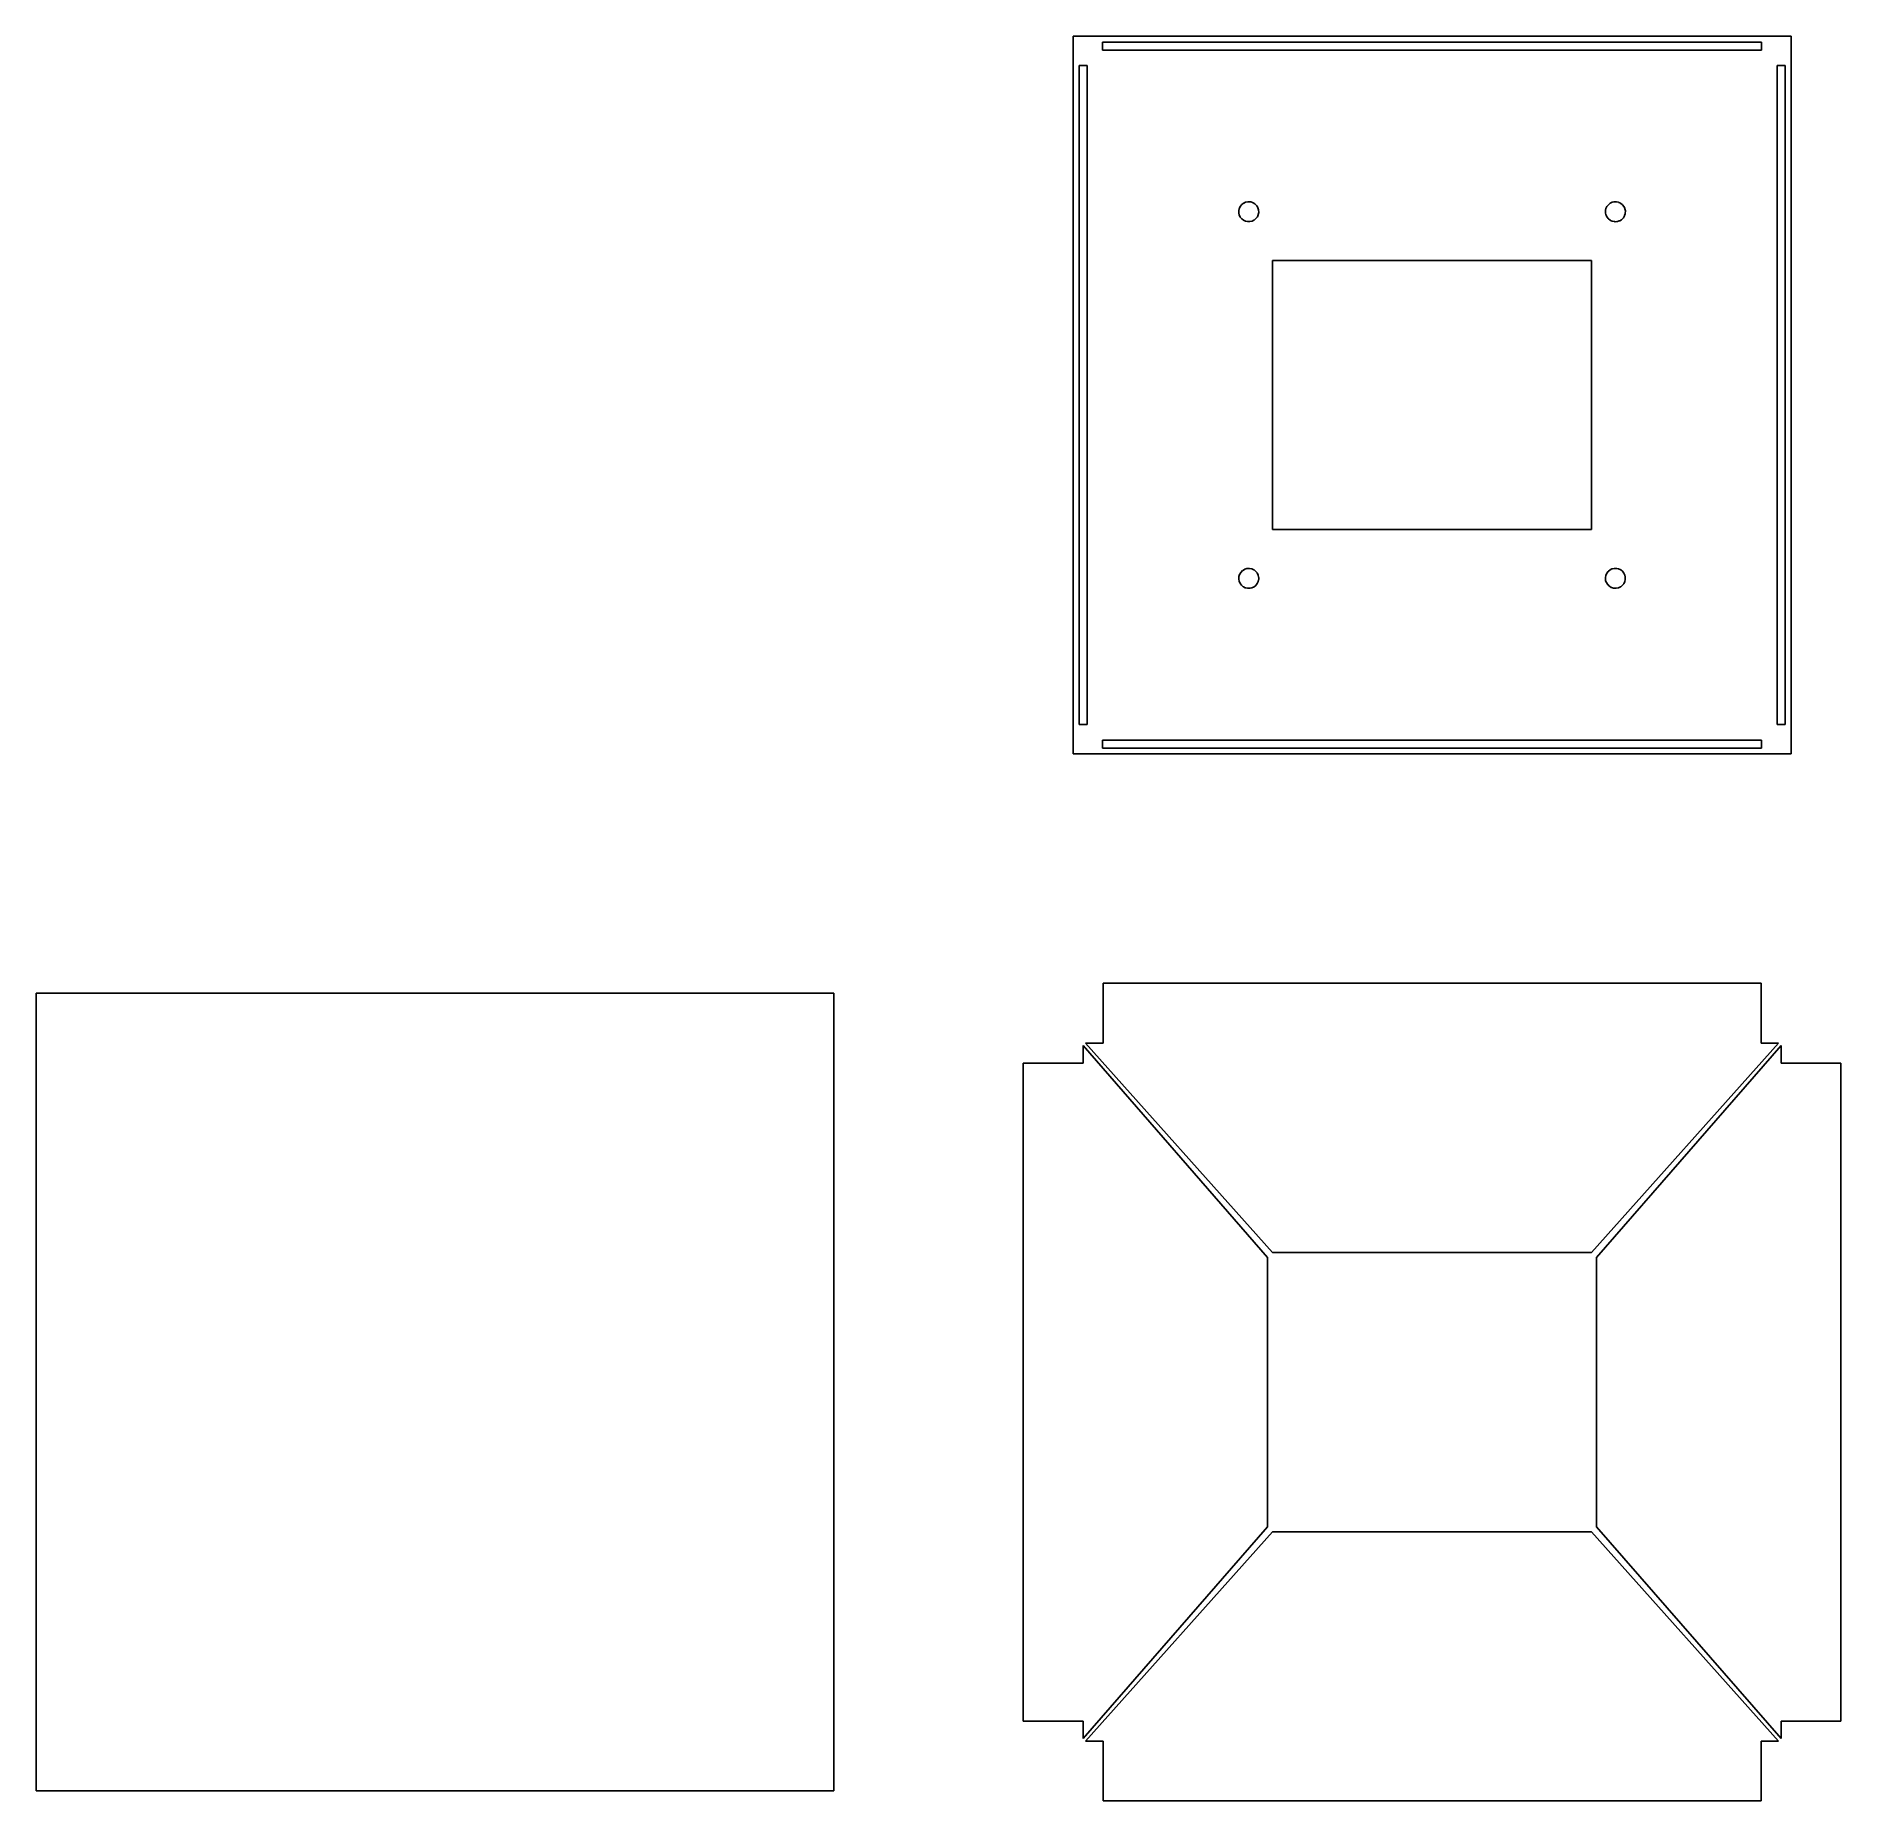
# Model space of a CAD drawing. Header units: metres. Extents: x -40 to 141, y -41 to 136.
import ezdxf

# ---------------------------------------------------------------- set-up
doc = ezdxf.new("R2010")
doc.units = ezdxf.units.M

msp = doc.modelspace()

# ---------------------------------------------------------------- linework, layer by layer
for p, q in [((136, 136), (64, 136)), ((64, 136), (64, 64)), ((136, 64), (136, 136)), ((66.95, 134.6), (66.95, 135.4)), ((66.95, 135.4), (133.05, 135.4)), ((133.05, 134.6), (66.95, 134.6)), ((133.05, 135.4), (133.05, 134.6)), ((64.6, 66.95), (64.6, 133.05)), ((64.6, 133.05), (65.4, 133.05)), ((65.4, 133.05), (65.4, 66.95)), ((134.6, 66.95), (134.6, 133.05)), ((134.6, 133.05), (135.4, 133.05)), ((135.4, 133.05), (135.4, 66.95)), ((80.6208, 118.468), (80.6232, 118.508)), ((80.6208, 118.281), (80.6208, 118.468)), ((80.628, 118.242), (80.6208, 118.281)), ((80.6232, 118.508), (80.6647, 118.69)), ((80.6695, 118.06), (80.628, 118.242)), ((80.6647, 118.69), (80.6767, 118.728)), ((80.767, 117.855), (80.6695, 118.06)), ((80.6767, 118.728), (80.7576, 118.897)), ((80.7576, 118.897), (80.7784, 118.931)), ((80.9081, 117.678), (80.767, 117.855)), ((80.7784, 118.931), (80.8948, 119.077)), ((80.8948, 119.077), (80.9232, 119.105)), ((81.0856, 117.537), (80.9081, 117.678)), ((80.9232, 119.105), (81.0813, 119.229)), ((81.0813, 119.229), (81.1157, 119.25)), ((81.1157, 119.25), (81.2989, 119.332)), ((81.2989, 119.332), (81.3372, 119.344)), ((81.3372, 119.344), (81.5349, 119.381)), ((81.5349, 119.381), (81.575, 119.383)), ((81.575, 119.383), (81.7755, 119.371)), ((81.7755, 119.371), (81.815, 119.364)), ((81.815, 119.364), (82.0068, 119.304)), ((82.0068, 119.304), (82.0435, 119.287)), ((82.0435, 119.287), (82.2154, 119.183)), ((82.3073, 117.664), (82.1614, 117.548)), ((82.2154, 119.183), (82.247, 119.159)), ((82.247, 119.159), (82.3891, 119.017)), ((82.3357, 117.693), (82.3073, 117.664)), ((82.4596, 117.851), (82.3357, 117.693)), ((82.3891, 119.017), (82.4138, 118.985)), ((82.4138, 118.985), (82.5178, 118.813)), ((82.4803, 117.885), (82.4596, 117.851)), ((82.5628, 118.068), (82.4803, 117.885)), ((82.5178, 118.813), (82.5343, 118.776)), ((82.5343, 118.776), (82.594, 118.585)), ((82.5748, 118.107), (82.5628, 118.068)), ((82.611, 118.304), (82.5748, 118.107)), ((82.594, 118.585), (82.6013, 118.545)), ((82.6013, 118.545), (82.6134, 118.345)), ((82.6134, 118.345), (82.611, 118.304)), ((117.39, 118.488), (117.398, 118.528)), ((117.39, 118.302), (117.39, 118.488)), ((117.393, 118.261), (117.39, 118.302)), ((117.434, 118.079), (117.393, 118.261)), ((117.398, 118.528), (117.439, 118.71)), ((117.446, 118.041), (117.434, 118.079)), ((117.439, 118.71), (117.537, 118.914)), ((117.527, 117.873), (117.446, 118.041)), ((117.548, 117.839), (117.527, 117.873)), ((117.537, 118.914), (117.678, 119.092)), ((117.664, 117.693), (117.548, 117.839)), ((117.693, 117.664), (117.664, 117.693)), ((117.678, 119.092), (117.855, 119.233)), ((117.851, 117.54), (117.693, 117.664)), ((117.855, 119.233), (118.06, 119.33)), ((118.06, 119.33), (118.242, 119.372)), ((118.242, 119.372), (118.281, 119.379)), ((118.281, 119.379), (118.468, 119.379)), ((118.468, 119.379), (118.508, 119.377)), ((118.508, 119.377), (118.69, 119.335)), ((118.69, 119.335), (118.728, 119.323)), ((118.728, 119.323), (118.897, 119.242)), ((118.897, 119.242), (118.931, 119.222)), ((118.931, 119.222), (119.077, 119.105)), ((119.159, 117.753), (119.017, 117.611)), ((119.077, 119.105), (119.105, 119.077)), ((119.105, 119.077), (119.229, 118.919)), ((119.183, 117.785), (119.159, 117.753)), ((119.287, 117.957), (119.183, 117.785)), ((119.229, 118.919), (119.25, 118.884)), ((119.25, 118.884), (119.332, 118.701)), ((119.304, 117.993), (119.287, 117.957)), ((119.364, 118.185), (119.304, 117.993)), ((119.332, 118.701), (119.344, 118.663)), ((119.344, 118.663), (119.381, 118.465)), ((119.371, 118.224), (119.364, 118.185)), ((119.383, 118.425), (119.371, 118.224)), ((119.381, 118.465), (119.383, 118.425)), ((81.2904, 117.439), (81.0856, 117.537)), ((81.4723, 117.398), (81.2904, 117.439)), ((81.5119, 117.39), (81.4723, 117.398)), ((81.6985, 117.39), (81.5119, 117.39)), ((81.7386, 117.393), (81.6985, 117.39)), ((81.9205, 117.434), (81.7386, 117.393)), ((81.9588, 117.446), (81.9205, 117.434)), ((82.127, 117.527), (81.9588, 117.446)), ((82.1614, 117.548), (82.127, 117.527)), ((117.885, 117.52), (117.851, 117.54)), ((118.068, 117.437), (117.885, 117.52)), ((118.107, 117.425), (118.068, 117.437)), ((118.304, 117.389), (118.107, 117.425)), ((118.345, 117.387), (118.304, 117.389)), ((118.545, 117.399), (118.345, 117.387)), ((118.585, 117.406), (118.545, 117.399)), ((118.776, 117.466), (118.585, 117.406)), ((118.813, 117.482), (118.776, 117.466)), ((118.985, 117.586), (118.813, 117.482)), ((119.017, 117.611), (118.985, 117.586)), ((84, 86.5), (84, 113.5)), ((84, 113.5), (116, 113.5)), ((116, 113.5), (116, 86.5)), ((116, 86.5), (84, 86.5)), ((80.617, 81.575), (80.6292, 81.7755)), ((80.6195, 81.5349), (80.617, 81.575)), ((80.6557, 81.3372), (80.6195, 81.5349)), ((80.6292, 81.7755), (80.6364, 81.815)), ((80.6364, 81.815), (80.6962, 82.0068)), ((80.6962, 82.0068), (80.7127, 82.0435)), ((80.7127, 82.0435), (80.8166, 82.2154)), ((80.8166, 82.2154), (80.8414, 82.247)), ((80.8414, 82.247), (80.9834, 82.3891)), ((80.9834, 82.3891), (81.0151, 82.4138)), ((81.0151, 82.4138), (81.187, 82.5178)), ((81.187, 82.5178), (81.2236, 82.5343)), ((81.2236, 82.5343), (81.4154, 82.594)), ((81.4154, 82.594), (81.4549, 82.6013)), ((81.4549, 82.6013), (81.6555, 82.6134)), ((81.6555, 82.6134), (81.6956, 82.611)), ((81.6956, 82.611), (81.8932, 82.5748)), ((81.8932, 82.5748), (81.9315, 82.5628)), ((81.9315, 82.5628), (82.1147, 82.4803)), ((82.1147, 82.4803), (82.1491, 82.4596)), ((82.1491, 82.4596), (82.3073, 82.3357)), ((82.3073, 82.3357), (82.3357, 82.3073)), ((82.3357, 82.3073), (82.452, 82.1614)), ((82.452, 82.1614), (82.4728, 82.127)), ((82.4728, 82.127), (82.5538, 81.9588)), ((82.5538, 81.9588), (82.5657, 81.9205)), ((82.6024, 81.4723), (82.5609, 81.2904)), ((82.5657, 81.9205), (82.6073, 81.7386)), ((82.6097, 81.5119), (82.6024, 81.4723)), ((82.6073, 81.7386), (82.6097, 81.6985)), ((82.6097, 81.6985), (82.6097, 81.5119)), ((117.387, 81.6555), (117.389, 81.6956)), ((117.399, 81.4549), (117.387, 81.6555)), ((117.389, 81.6956), (117.425, 81.8932)), ((117.406, 81.4154), (117.399, 81.4549)), ((117.425, 81.8932), (117.437, 81.9315)), ((117.437, 81.9315), (117.52, 82.1147)), ((117.52, 82.1147), (117.54, 82.1491)), ((117.54, 82.1491), (117.664, 82.3073)), ((117.664, 82.3073), (117.693, 82.3357)), ((117.693, 82.3357), (117.839, 82.452)), ((117.839, 82.452), (117.873, 82.4728)), ((117.873, 82.4728), (118.041, 82.5538)), ((118.041, 82.5538), (118.079, 82.5657)), ((118.079, 82.5657), (118.261, 82.6073)), ((118.261, 82.6073), (118.302, 82.6097)), ((118.302, 82.6097), (118.488, 82.6097)), ((118.488, 82.6097), (118.528, 82.6024)), ((118.528, 82.6024), (118.71, 82.5609)), ((118.71, 82.5609), (118.914, 82.4635)), ((118.914, 82.4635), (119.092, 82.3223)), ((119.092, 82.3223), (119.233, 82.1448)), ((119.233, 82.1448), (119.33, 81.94)), ((119.33, 81.94), (119.372, 81.7581)), ((119.377, 81.4919), (119.335, 81.3099)), ((119.372, 81.7581), (119.379, 81.7186)), ((119.379, 81.532), (119.377, 81.4919)), ((119.379, 81.7186), (119.379, 81.532)), ((80.6676, 81.2989), (80.6557, 81.3372)), ((80.7501, 81.1157), (80.6676, 81.2989)), ((80.7709, 81.0813), (80.7501, 81.1157)), ((80.8948, 80.9232), (80.7709, 81.0813)), ((80.9232, 80.8948), (80.8948, 80.9232)), ((81.0691, 80.7784), (80.9232, 80.8948)), ((81.1035, 80.7576), (81.0691, 80.7784)), ((81.2716, 80.6767), (81.1035, 80.7576)), ((81.3099, 80.6647), (81.2716, 80.6767)), ((81.4919, 80.6232), (81.3099, 80.6647)), ((81.532, 80.6208), (81.4919, 80.6232)), ((81.7186, 80.6208), (81.532, 80.6208)), ((81.7581, 80.628), (81.7186, 80.6208)), ((81.94, 80.6695), (81.7581, 80.628)), ((82.1448, 80.767), (81.94, 80.6695)), ((82.3223, 80.9081), (82.1448, 80.767)), ((82.4635, 81.0856), (82.3223, 80.9081)), ((82.5609, 81.2904), (82.4635, 81.0856)), ((117.466, 81.2236), (117.406, 81.4154)), ((117.482, 81.187), (117.466, 81.2236)), ((117.586, 81.0151), (117.482, 81.187)), ((117.611, 80.9834), (117.586, 81.0151)), ((117.753, 80.8414), (117.611, 80.9834)), ((117.785, 80.8166), (117.753, 80.8414)), ((117.957, 80.7127), (117.785, 80.8166)), ((117.993, 80.6962), (117.957, 80.7127)), ((118.185, 80.6364), (117.993, 80.6962)), ((118.224, 80.6292), (118.185, 80.6364)), ((118.425, 80.617), (118.224, 80.6292)), ((118.465, 80.6195), (118.425, 80.617)), ((118.663, 80.6557), (118.465, 80.6195)), ((118.701, 80.6676), (118.663, 80.6557)), ((118.884, 80.7501), (118.701, 80.6676)), ((118.919, 80.7709), (118.884, 80.7501)), ((119.077, 80.8948), (118.919, 80.7709)), ((119.105, 80.9232), (119.077, 80.8948)), ((119.222, 81.0691), (119.105, 80.9232)), ((119.242, 81.1035), (119.222, 81.0691)), ((119.323, 81.2716), (119.242, 81.1035)), ((119.335, 81.3099), (119.323, 81.2716)), ((65.4, 66.95), (64.6, 66.95)), ((66.95, 64.6), (66.95, 65.4)), ((66.95, 65.4), (133.05, 65.4)), ((133.05, 65.4), (133.05, 64.6)), ((135.4, 66.95), (134.6, 66.95)), ((64, 64), (136, 64)), ((133.05, 64.6), (66.95, 64.6)), ((40, 40), (-40, 40)), ((-40, 40), (-40, -40)), ((40, -40), (40, 40)), ((133, 41), (67, 41)), ((67, 41), (67, 35)), ((133, 35), (133, 41)), ((83.5, 13.5), (65, 34.75)), ((65, 34.75), (65, 33)), ((67, 35), (65.25, 35)), ((65.25, 35), (84, 14)), ((116, 14), (134.75, 35)), ((135, 34.75), (116.5, 13.5)), ((134.75, 35), (133, 35)), ((135, 33), (135, 34.75)), ((65, 33), (59, 33)), ((59, 33), (59, -33)), ((141, 33), (135, 33)), ((141, -33), (141, 33)), ((83.5, -13.5), (83.5, 13.5)), ((84, 14), (116, 14)), ((116.5, 13.5), (116.5, -13.5)), ((65, -34.75), (83.5, -13.5)), ((84, -14), (65.25, -35)), ((116, -14), (84, -14)), ((134.75, -35), (116, -14)), ((116.5, -13.5), (135, -34.75)), ((59, -33), (65, -33)), ((65, -33), (65, -34.75)), ((135, -33), (141, -33)), ((135, -34.75), (135, -33)), ((65.25, -35), (67, -35)), ((67, -35), (67, -41)), ((133, -35), (134.75, -35)), ((133, -41), (133, -35)), ((-40, -40), (40, -40)), ((67, -41), (133, -41))]:
    msp.add_line(p, q)

doc.saveas('drawing.dxf')
